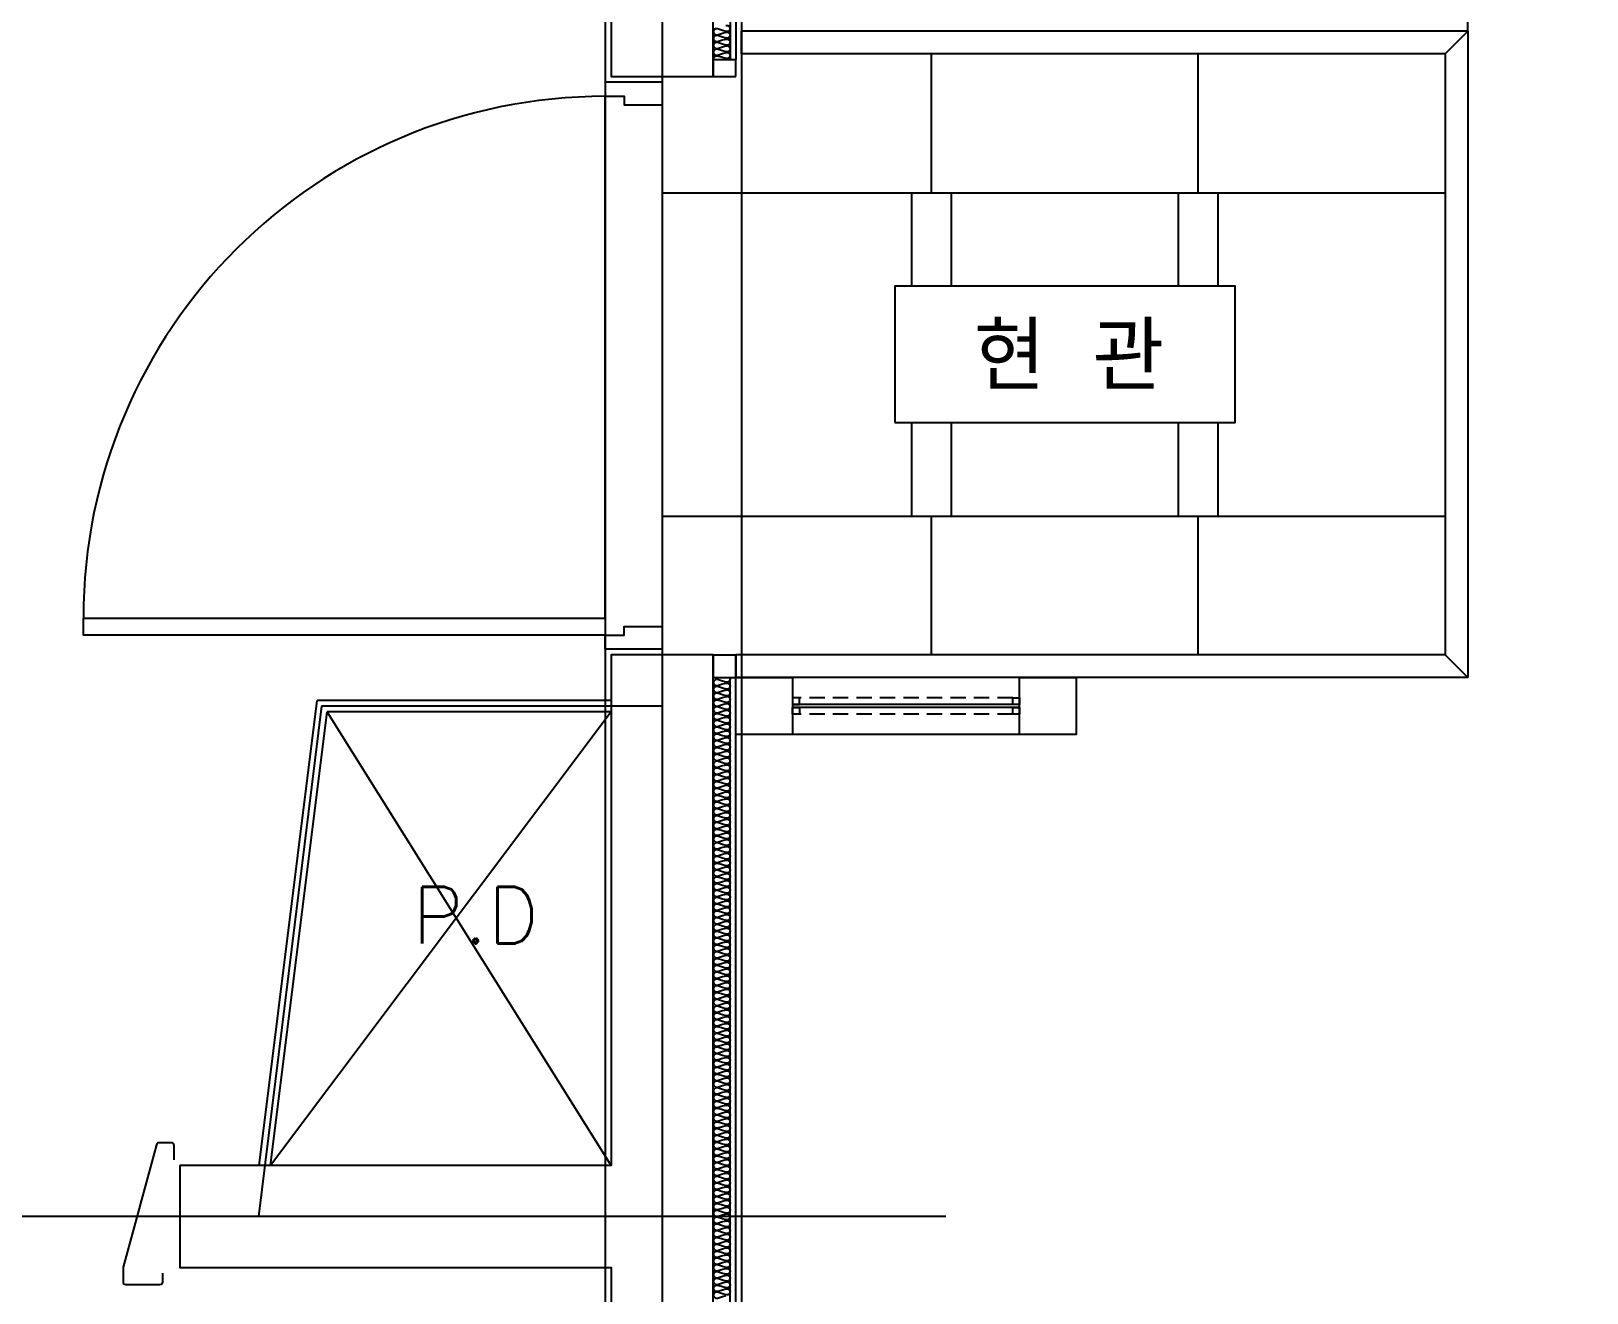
# Model space of a CAD drawing. Extents: x 0 to 40850, y 0 to 28500.
# Drawn here: x 11756 to 14498, y 12462 to 14687 of the extents above; entities that cross this region are included whole.
import ezdxf
from ezdxf.enums import TextEntityAlignment as Align

# ---------------------------------------------------------------- set-up
doc = ezdxf.new("R2010")
doc.units = 0
doc.header["$LTSCALE"] = 60
doc.header["$MEASUREMENT"] = 0
doc.linetypes.add('CEN', pattern=[62, 60, -1, 0, -1])
doc.linetypes.add('HID1', pattern=[2.3, 1.5, -0.8])
for name, color, linetype in [('1', 1, 'CONTINUOUS'), ('2', 2, 'CONTINUOUS'), ('3', 3, 'CONTINUOUS'), ('4', 4, 'CONTINUOUS'), ('7', 7, 'CONTINUOUS'), ('8', 8, 'CONTINUOUS'), ('9', 9, 'CONTINUOUS'), ('CEN', 1, 'CEN'), ('INSUL', 9, 'CONTINUOUS')]:
    doc.layers.add(name, color=color, linetype=linetype)
doc.styles.add('GHS', font='ROMANS', dxfattribs={"bigfont": 'GHS'})
doc.styles.add('HS', font='simplex', dxfattribs={"bigfont": 'ghs'})

msp = doc.modelspace()

# ---------------------------------------------------------------- linework, layer by layer
at = {"layer": '1'}
for p, q in [((13498.3, 13499.5), (13098.3, 13499.5)), ((13498.3, 13494.5), (13098.3, 13494.5))]:
    msp.add_line(p, q, dxfattribs=at)
at = {"layer": '2'}
for p, q in [((12988.3, 14997), (12988.3, 14637)), ((12998.3, 14997), (12998.3, 14637)), ((14288.3, 14687), (14288.3, 14987)), ((12958.3, 14637), (12998.3, 14637)), ((12958.3, 14637), (12958.3, 14607)), ((12998.3, 14607), (12998.3, 14637)), ((12958.3, 14607), (12998.3, 14607)), ((12958.3, 13587), (12998.3, 13587)), ((12958.3, 13587), (12958.3, 13547)), ((12998.3, 13547), (12998.3, 13587)), ((12958.3, 13547), (12998.3, 13547)), ((12988.3, 9777), (12988.3, 13547)), ((12998.3, 9767), (12998.3, 13547))]:
    msp.add_line(p, q, dxfattribs=at)
at = {"layer": '2', "linetype": 'HID1', "ltscale": 0.3}
for p, q in [((13486.3, 13511.5), (13110.3, 13511.5)), ((13486.3, 13482.5), (13110.3, 13482.5))]:
    msp.add_line(p, q, dxfattribs=at)
at = {"layer": '2'}
for points in [[(13278.3, 13997), (13878.3, 13997), (13878.3, 14237), (13278.3, 14237)], [(13098.3, 13511.5), (13098.3, 13499.5), (13110.3, 13499.5), (13110.3, 13511.5)], [(13110.3, 13494.5), (13110.3, 13482.5), (13098.3, 13482.5), (13098.3, 13494.5)], [(13498.3, 13511.5), (13498.3, 13499.5), (13486.3, 13499.5), (13486.3, 13511.5)], [(13498.3, 13494.5), (13498.3, 13482.5), (13486.3, 13482.5), (13486.3, 13494.5)]]:
    msp.add_lwpolyline(points, close=True, dxfattribs=at)
at = {"layer": '4'}
for p, q in [((13008.3, 14647), (13008.3, 14687)), ((14288.3, 14687), (13008.3, 14687)), ((14248.3, 14647), (14288.3, 14687)), ((14288.3, 14687), (14288.3, 13587)), ((14248.3, 14647), (13008.3, 14647)), ((14248.3, 14647), (14248.3, 13587)), ((14288.3, 14647), (14288.3, 13547)), ((12998.3, 13587), (12998.3, 13547)), ((14248.3, 13587), (12998.3, 13587)), ((14248.3, 13587), (14288.3, 13547)), ((14288.3, 13547), (12998.3, 13547)), ((13498.3, 13547), (13098.3, 13547)), ((12158.1, 12687), (12260.2, 13507)), ((12778.3, 13507), (12260.2, 13507)), ((12178.3, 12687), (12278.1, 13487)), ((12778.3, 13487), (12278.1, 13487)), ((13498.3, 13447), (13098.3, 13447))]:
    msp.add_line(p, q, dxfattribs=at)
at = {"layer": '4', "color": 4, "linetype": 'CONTINUOUS'}
for p, q in [((12868.3, 14597), (12868.3, 13597)), ((12768.3, 13652), (12768.3, 14572))]:
    msp.add_line(p, q, dxfattribs=at)
at = {"layer": '4', "color": 4}
for p, q in [((11977.3, 12723.3), (11918.4, 12507.7)), ((12003.3, 12727), (11982.1, 12727)), ((12008.3, 12697), (12008.3, 12722)), ((11918.3, 12506.3), (11918.3, 12482)), ((11923.3, 12477), (11983.3, 12477)), ((11988.3, 12482), (11988.3, 12497))]:
    msp.add_line(p, q, dxfattribs=at)
at = {"layer": '4', "color": 4, "linetype": 'CONTINUOUS'}
for points in [[(12768.3, 14597), (12768.3, 14572), (12801.3, 14572), (12801.3, 14557), (12868.3, 14557)], [(12868.3, 14597), (12768.3, 14597)], [(12768.3, 13597), (12768.3, 13622), (12801.3, 13622), (12801.3, 13637), (12868.3, 13637)], [(12868.3, 13597), (12768.3, 13597)]]:
    msp.add_lwpolyline(points, dxfattribs=at)
msp.add_lwpolyline([(12768.3, 13622), (11848.3, 13622), (11848.3, 13652), (12768.3, 13652)], close=True, dxfattribs=at)
at = {"layer": '4'}
for points in [[(12998.3, 13447), (12998.3, 13547), (13098.3, 13547), (13098.3, 13447)], [(13598.3, 13547), (13598.3, 13447), (13498.3, 13447), (13498.3, 13547)]]:
    msp.add_lwpolyline(points, close=True, dxfattribs=at)
at = {"layer": '4', "color": 4, "linetype": 'CONTINUOUS'}
msp.add_arc((12768.3, 13652), 920, 90, 180, dxfattribs=at)
at = {"layer": '4', "color": 4}
for centre, start, end in [((11982.1, 12722), 90, 164.7449), ((12003.3, 12722), 360, 90), ((11923.3, 12506.3), 164.7449, 180), ((11923.3, 12482), 180, 270), ((11983.3, 12482), 270, 360)]:
    msp.add_arc(centre, 5, start, end, dxfattribs=at)
at = {"layer": '7'}
for points in [[(12948.3, 17522), (12948.3, 17957), (12958.3, 17957), (12958.3, 20487), (12228.3, 20487), (12228.3, 20307), (12778.3, 20307), (12778.3, 14607), (12958.3, 14607), (12958.3, 14997), (14498.3, 14997), (14498.3, 15177), (12958.3, 15177), (12958.3, 17512)], [(12018.3, 12687), (12018.3, 12507), (12778.3, 12507), (12778.3, 9947), (10158.3, 9947), (10158.3, 12507), (10918.3, 12507), (10918.3, 12687), (10158.3, 12687), (10158.3, 13587), (9978.3, 13587), (9978.3, 10402), (9988.3, 10392), (9988.3, 9957), (9978.3, 9957), (9978.3, 9767), (12958.3, 9767), (12958.3, 9957), (12948.3, 9957), (12948.3, 10392), (12958.3, 10402), (12958.3, 13587), (12778.3, 13587), (12778.3, 12687)]]:
    msp.add_lwpolyline(points, close=True, dxfattribs=at)
at = {"layer": '8'}
for p, q in [((12768.3, 22332), (12768.3, 6042)), ((13008.3, 22332), (13008.3, 6042))]:
    msp.add_line(p, q, dxfattribs=at)
at = {"layer": '9'}
for p, q in [((13343.3, 14402), (13343.3, 14647)), ((13813.3, 14402), (13813.3, 14647)), ((12868.3, 14402), (14248.3, 14402)), ((13308.3, 14237), (13308.3, 14402)), ((13378.3, 14237), (13378.3, 14402)), ((13778.3, 14237), (13778.3, 14402)), ((13848.3, 14237), (13848.3, 14402)), ((13308.3, 13832), (13308.3, 13997)), ((13378.3, 13832), (13378.3, 13997)), ((13778.3, 13832), (13778.3, 13997)), ((13848.3, 13832), (13848.3, 13997)), ((12868.3, 13832), (14248.3, 13832)), ((13343.3, 13587), (13343.3, 13832)), ((13813.3, 13587), (13813.3, 13832))]:
    msp.add_line(p, q, dxfattribs=at)
at = {"layer": 'CEN'}
for p, q in [((12868.3, 22332), (12868.3, 6042)), ((12268.3, 13497), (12157.2, 12597)), ((12868.3, 13497), (12268.3, 13497)), ((12778.3, 13487), (12178.3, 12687)), ((12778.3, 12687), (12278.1, 13487)), ((13368.3, 12597), (8868.3, 12597))]:
    msp.add_line(p, q, dxfattribs=at)
at = {"layer": 'INSUL'}
for points in [[(12980.8, 14697), (12984.1, 14697), (12987.1, 14695.2), (12988.3, 14691.9), (12987.1, 14688.6), (12984.1, 14686.5), (12980.8, 14686.5), (12973.3, 14688.8), (12965.8, 14691), (12962.5, 14691), (12959.5, 14689.2), (12958.3, 14685.9), (12959.5, 14682.6), (12962.5, 14680.5), (12965.8, 14680.5), (12973.3, 14682.8), (12980.8, 14685)], [(12980.8, 14685), (12984.1, 14685), (12987.1, 14683.2), (12988.3, 14679.9), (12987.1, 14676.6), (12984.1, 14674.5), (12980.8, 14674.5), (12973.3, 14676.8), (12965.8, 14679), (12962.5, 14679), (12959.5, 14677.2), (12958.3, 14673.9), (12959.5, 14670.6), (12962.5, 14668.5), (12965.8, 14668.5), (12973.3, 14670.8), (12980.8, 14673)], [(12980.8, 14673), (12984.1, 14673), (12987.1, 14671.2), (12988.3, 14667.9), (12987.1, 14664.6), (12984.1, 14662.5), (12980.8, 14662.5), (12973.3, 14664.8), (12965.8, 14667), (12962.5, 14667), (12959.5, 14665.2), (12958.3, 14661.9), (12959.5, 14658.6), (12962.5, 14656.5), (12965.8, 14656.5), (12973.3, 14658.8), (12980.8, 14661)], [(12980.8, 14661), (12984.1, 14661), (12987.1, 14659.2), (12988.3, 14655.9), (12987.1, 14652.6), (12984.1, 14650.5), (12980.8, 14650.5), (12973.3, 14652.8), (12965.8, 14655), (12962.5, 14655), (12959.5, 14653.2), (12958.3, 14649.9), (12959.5, 14646.6), (12962.5, 14644.5), (12965.8, 14644.5), (12973.3, 14646.8), (12980.8, 14649)], [(12980.8, 14649), (12984.1, 14649), (12987.1, 14647.2), (12988.3, 14643.9), (12987.1, 14640.6), (12984.1, 14638.5), (12980.8, 14638.5), (12973.3, 14640.8), (12965.8, 14643), (12962.5, 14643), (12959.5, 14641.2), (12958.3, 14637.9), (12958.6, 14637)], [(12987.3, 13547), (12988.3, 13544.4), (12987.1, 13541.1), (12984.1, 13539), (12980.8, 13539), (12973.3, 13541.3), (12965.8, 13543.5), (12962.5, 13543.5), (12959.5, 13541.7), (12958.3, 13538.4), (12959.5, 13535.1), (12962.5, 13533), (12965.8, 13533), (12973.3, 13535.3), (12980.8, 13537.5)], [(12980.8, 13537.5), (12984.1, 13537.5), (12987.1, 13535.7), (12988.3, 13532.4), (12987.1, 13529.1), (12984.1, 13527), (12980.8, 13527), (12973.3, 13529.3), (12965.8, 13531.5), (12962.5, 13531.5), (12959.5, 13529.7), (12958.3, 13526.4), (12959.5, 13523.1), (12962.5, 13521), (12965.8, 13521), (12973.3, 13523.3), (12980.8, 13525.5)], [(12980.8, 13525.5), (12984.1, 13525.5), (12987.1, 13523.7), (12988.3, 13520.4), (12987.1, 13517.1), (12984.1, 13515), (12980.8, 13515), (12973.3, 13517.3), (12965.8, 13519.5), (12962.5, 13519.5), (12959.5, 13517.7), (12958.3, 13514.4), (12959.5, 13511.1), (12962.5, 13509), (12965.8, 13509), (12973.3, 13511.3), (12980.8, 13513.5)], [(12980.8, 13513.5), (12984.1, 13513.5), (12987.1, 13511.7), (12988.3, 13508.4), (12987.1, 13505.1), (12984.1, 13503), (12980.8, 13503), (12973.3, 13505.3), (12965.8, 13507.5), (12962.5, 13507.5), (12959.5, 13505.7), (12958.3, 13502.4), (12959.5, 13499.1), (12962.5, 13497), (12965.8, 13497), (12973.3, 13499.3), (12980.8, 13501.5)], [(12980.8, 13501.5), (12984.1, 13501.5), (12987.1, 13499.7), (12988.3, 13496.4), (12987.1, 13493.1), (12984.1, 13491), (12980.8, 13491), (12973.3, 13493.3), (12965.8, 13495.5), (12962.5, 13495.5), (12959.5, 13493.7), (12958.3, 13490.4), (12959.5, 13487.1), (12962.5, 13485), (12965.8, 13485), (12973.3, 13487.3), (12980.8, 13489.5)], [(12980.8, 13489.5), (12984.1, 13489.5), (12987.1, 13487.7), (12988.3, 13484.4), (12987.1, 13481.1), (12984.1, 13479), (12980.8, 13479), (12973.3, 13481.3), (12965.8, 13483.5), (12962.5, 13483.5), (12959.5, 13481.7), (12958.3, 13478.4), (12959.5, 13475.1), (12962.5, 13473), (12965.8, 13473), (12973.3, 13475.3), (12980.8, 13477.5)], [(12980.8, 13477.5), (12984.1, 13477.5), (12987.1, 13475.7), (12988.3, 13472.4), (12987.1, 13469.1), (12984.1, 13467), (12980.8, 13467), (12973.3, 13469.3), (12965.8, 13471.5), (12962.5, 13471.5), (12959.5, 13469.7), (12958.3, 13466.4), (12959.5, 13463.1), (12962.5, 13461), (12965.8, 13461), (12973.3, 13463.3), (12980.8, 13465.5)], [(12980.8, 13465.5), (12984.1, 13465.5), (12987.1, 13463.7), (12988.3, 13460.4), (12987.1, 13457.1), (12984.1, 13455), (12980.8, 13455), (12973.3, 13457.3), (12965.8, 13459.5), (12962.5, 13459.5), (12959.5, 13457.7), (12958.3, 13454.4), (12959.5, 13451.1), (12962.5, 13449), (12965.8, 13449), (12973.3, 13451.3), (12980.8, 13453.5)], [(12980.8, 13453.5), (12984.1, 13453.5), (12987.1, 13451.7), (12988.3, 13448.4), (12987.1, 13445.1), (12984.1, 13443), (12980.8, 13443), (12973.3, 13445.3), (12965.8, 13447.5), (12962.5, 13447.5), (12959.5, 13445.7), (12958.3, 13442.4), (12959.5, 13439.1), (12962.5, 13437), (12965.8, 13437), (12973.3, 13439.3), (12980.8, 13441.5)], [(12980.8, 13441.5), (12984.1, 13441.5), (12987.1, 13439.7), (12988.3, 13436.4), (12987.1, 13433.1), (12984.1, 13431), (12980.8, 13431), (12973.3, 13433.3), (12965.8, 13435.5), (12962.5, 13435.5), (12959.5, 13433.7), (12958.3, 13430.4), (12959.5, 13427.1), (12962.5, 13425), (12965.8, 13425), (12973.3, 13427.3), (12980.8, 13429.5)], [(12980.8, 13429.5), (12984.1, 13429.5), (12987.1, 13427.7), (12988.3, 13424.4), (12987.1, 13421.1), (12984.1, 13419), (12980.8, 13419), (12973.3, 13421.3), (12965.8, 13423.5), (12962.5, 13423.5), (12959.5, 13421.7), (12958.3, 13418.4), (12959.5, 13415.1), (12962.5, 13413), (12965.8, 13413), (12973.3, 13415.3), (12980.8, 13417.5)], [(12980.8, 13417.5), (12984.1, 13417.5), (12987.1, 13415.7), (12988.3, 13412.4), (12987.1, 13409.1), (12984.1, 13407), (12980.8, 13407), (12973.3, 13409.3), (12965.8, 13411.5), (12962.5, 13411.5), (12959.5, 13409.7), (12958.3, 13406.4), (12959.5, 13403.1), (12962.5, 13401), (12965.8, 13401), (12973.3, 13403.3), (12980.8, 13405.5)], [(12980.8, 13405.5), (12984.1, 13405.5), (12987.1, 13403.7), (12988.3, 13400.4), (12987.1, 13397.1), (12984.1, 13395), (12980.8, 13395), (12973.3, 13397.3), (12965.8, 13399.5), (12962.5, 13399.5), (12959.5, 13397.7), (12958.3, 13394.4), (12959.5, 13391.1), (12962.5, 13389), (12965.8, 13389), (12973.3, 13391.3), (12980.8, 13393.5)], [(12980.8, 13393.5), (12984.1, 13393.5), (12987.1, 13391.7), (12988.3, 13388.4), (12987.1, 13385.1), (12984.1, 13383), (12980.8, 13383), (12973.3, 13385.3), (12965.8, 13387.5), (12962.5, 13387.5), (12959.5, 13385.7), (12958.3, 13382.4), (12959.5, 13379.1), (12962.5, 13377), (12965.8, 13377), (12973.3, 13379.3), (12980.8, 13381.5)], [(12980.8, 13381.5), (12984.1, 13381.5), (12987.1, 13379.7), (12988.3, 13376.4), (12987.1, 13373.1), (12984.1, 13371), (12980.8, 13371), (12973.3, 13373.3), (12965.8, 13375.5), (12962.5, 13375.5), (12959.5, 13373.7), (12958.3, 13370.4), (12959.5, 13367.1), (12962.5, 13365), (12965.8, 13365), (12973.3, 13367.3), (12980.8, 13369.5)], [(12980.8, 13369.5), (12984.1, 13369.5), (12987.1, 13367.7), (12988.3, 13364.4), (12987.1, 13361.1), (12984.1, 13359), (12980.8, 13359), (12973.3, 13361.3), (12965.8, 13363.5), (12962.5, 13363.5), (12959.5, 13361.7), (12958.3, 13358.4), (12959.5, 13355.1), (12962.5, 13353), (12965.8, 13353), (12973.3, 13355.3), (12980.8, 13357.5)], [(12980.8, 13357.5), (12984.1, 13357.5), (12987.1, 13355.7), (12988.3, 13352.4), (12987.1, 13349.1), (12984.1, 13347), (12980.8, 13347), (12973.3, 13349.3), (12965.8, 13351.5), (12962.5, 13351.5), (12959.5, 13349.7), (12958.3, 13346.4), (12959.5, 13343.1), (12962.5, 13341), (12965.8, 13341), (12973.3, 13343.3), (12980.8, 13345.5)], [(12980.8, 13345.5), (12984.1, 13345.5), (12987.1, 13343.7), (12988.3, 13340.4), (12987.1, 13337.1), (12984.1, 13335), (12980.8, 13335), (12973.3, 13337.3), (12965.8, 13339.5), (12962.5, 13339.5), (12959.5, 13337.7), (12958.3, 13334.4), (12959.5, 13331.1), (12962.5, 13329), (12965.8, 13329), (12973.3, 13331.3), (12980.8, 13333.5)], [(12980.8, 13333.5), (12984.1, 13333.5), (12987.1, 13331.7), (12988.3, 13328.4), (12987.1, 13325.1), (12984.1, 13323), (12980.8, 13323), (12973.3, 13325.3), (12965.8, 13327.5), (12962.5, 13327.5), (12959.5, 13325.7), (12958.3, 13322.4), (12959.5, 13319.1), (12962.5, 13317), (12965.8, 13317), (12973.3, 13319.3), (12980.8, 13321.5)], [(12980.8, 13321.5), (12984.1, 13321.5), (12987.1, 13319.7), (12988.3, 13316.4), (12987.1, 13313.1), (12984.1, 13311), (12980.8, 13311), (12973.3, 13313.3), (12965.8, 13315.5), (12962.5, 13315.5), (12959.5, 13313.7), (12958.3, 13310.4), (12959.5, 13307.1), (12962.5, 13305), (12965.8, 13305), (12973.3, 13307.3), (12980.8, 13309.5)], [(12980.8, 13309.5), (12984.1, 13309.5), (12987.1, 13307.7), (12988.3, 13304.4), (12987.1, 13301.1), (12984.1, 13299), (12980.8, 13299), (12973.3, 13301.3), (12965.8, 13303.5), (12962.5, 13303.5), (12959.5, 13301.7), (12958.3, 13298.4), (12959.5, 13295.1), (12962.5, 13293), (12965.8, 13293), (12973.3, 13295.3), (12980.8, 13297.5)], [(12980.8, 13297.5), (12984.1, 13297.5), (12987.1, 13295.7), (12988.3, 13292.4), (12987.1, 13289.1), (12984.1, 13287), (12980.8, 13287), (12973.3, 13289.3), (12965.8, 13291.5), (12962.5, 13291.5), (12959.5, 13289.7), (12958.3, 13286.4), (12959.5, 13283.1), (12962.5, 13281), (12965.8, 13281), (12973.3, 13283.3), (12980.8, 13285.5)], [(12980.8, 13285.5), (12984.1, 13285.5), (12987.1, 13283.7), (12988.3, 13280.4), (12987.1, 13277.1), (12984.1, 13275), (12980.8, 13275), (12973.3, 13277.3), (12965.8, 13279.5), (12962.5, 13279.5), (12959.5, 13277.7), (12958.3, 13274.4), (12959.5, 13271.1), (12962.5, 13269), (12965.8, 13269), (12973.3, 13271.3), (12980.8, 13273.5)], [(12980.8, 13273.5), (12984.1, 13273.5), (12987.1, 13271.7), (12988.3, 13268.4), (12987.1, 13265.1), (12984.1, 13263), (12980.8, 13263), (12973.3, 13265.3), (12965.8, 13267.5), (12962.5, 13267.5), (12959.5, 13265.7), (12958.3, 13262.4), (12959.5, 13259.1), (12962.5, 13257), (12965.8, 13257), (12973.3, 13259.3), (12980.8, 13261.5)], [(12980.8, 13261.5), (12984.1, 13261.5), (12987.1, 13259.7), (12988.3, 13256.4), (12987.1, 13253.1), (12984.1, 13251), (12980.8, 13251), (12973.3, 13253.3), (12965.8, 13255.5), (12962.5, 13255.5), (12959.5, 13253.7), (12958.3, 13250.4), (12959.5, 13247.1), (12962.5, 13245), (12965.8, 13245), (12973.3, 13247.3), (12980.8, 13249.5)], [(12980.8, 13249.5), (12984.1, 13249.5), (12987.1, 13247.7), (12988.3, 13244.4), (12987.1, 13241.1), (12984.1, 13239), (12980.8, 13239), (12973.3, 13241.3), (12965.8, 13243.5), (12962.5, 13243.5), (12959.5, 13241.7), (12958.3, 13238.4), (12959.5, 13235.1), (12962.5, 13233), (12965.8, 13233), (12973.3, 13235.3), (12980.8, 13237.5)], [(12980.8, 13237.5), (12984.1, 13237.5), (12987.1, 13235.7), (12988.3, 13232.4), (12987.1, 13229.1), (12984.1, 13227), (12980.8, 13227), (12973.3, 13229.3), (12965.8, 13231.5), (12962.5, 13231.5), (12959.5, 13229.7), (12958.3, 13226.4), (12959.5, 13223.1), (12962.5, 13221), (12965.8, 13221), (12973.3, 13223.3), (12980.8, 13225.5)], [(12980.8, 13225.5), (12984.1, 13225.5), (12987.1, 13223.7), (12988.3, 13220.4), (12987.1, 13217.1), (12984.1, 13215), (12980.8, 13215), (12973.3, 13217.3), (12965.8, 13219.5), (12962.5, 13219.5), (12959.5, 13217.7), (12958.3, 13214.4), (12959.5, 13211.1), (12962.5, 13209), (12965.8, 13209), (12973.3, 13211.3), (12980.8, 13213.5)], [(12980.8, 13213.5), (12984.1, 13213.5), (12987.1, 13211.7), (12988.3, 13208.4), (12987.1, 13205.1), (12984.1, 13203), (12980.8, 13203), (12973.3, 13205.3), (12965.8, 13207.5), (12962.5, 13207.5), (12959.5, 13205.7), (12958.3, 13202.4), (12959.5, 13199.1), (12962.5, 13197), (12965.8, 13197), (12973.3, 13199.3), (12980.8, 13201.5)], [(12980.8, 13201.5), (12984.1, 13201.5), (12987.1, 13199.7), (12988.3, 13196.4), (12987.1, 13193.1), (12984.1, 13191), (12980.8, 13191), (12973.3, 13193.3), (12965.8, 13195.5), (12962.5, 13195.5), (12959.5, 13193.7), (12958.3, 13190.4), (12959.5, 13187.1), (12962.5, 13185), (12965.8, 13185), (12973.3, 13187.3), (12980.8, 13189.5)], [(12980.8, 13189.5), (12984.1, 13189.5), (12987.1, 13187.7), (12988.3, 13184.4), (12987.1, 13181.1), (12984.1, 13179), (12980.8, 13179), (12973.3, 13181.3), (12965.8, 13183.5), (12962.5, 13183.5), (12959.5, 13181.7), (12958.3, 13178.4), (12959.5, 13175.1), (12962.5, 13173), (12965.8, 13173), (12973.3, 13175.3), (12980.8, 13177.5)], [(12980.8, 13177.5), (12984.1, 13177.5), (12987.1, 13175.7), (12988.3, 13172.4), (12987.1, 13169.1), (12984.1, 13167), (12980.8, 13167), (12973.3, 13169.3), (12965.8, 13171.5), (12962.5, 13171.5), (12959.5, 13169.7), (12958.3, 13166.4), (12959.5, 13163.1), (12962.5, 13161), (12965.8, 13161), (12973.3, 13163.3), (12980.8, 13165.5)], [(12980.8, 13165.5), (12984.1, 13165.5), (12987.1, 13163.7), (12988.3, 13160.4), (12987.1, 13157.1), (12984.1, 13155), (12980.8, 13155), (12973.3, 13157.3), (12965.8, 13159.5), (12962.5, 13159.5), (12959.5, 13157.7), (12958.3, 13154.4), (12959.5, 13151.1), (12962.5, 13149), (12965.8, 13149), (12973.3, 13151.3), (12980.8, 13153.5)], [(12980.8, 13153.5), (12984.1, 13153.5), (12987.1, 13151.7), (12988.3, 13148.4), (12987.1, 13145.1), (12984.1, 13143), (12980.8, 13143), (12973.3, 13145.3), (12965.8, 13147.5), (12962.5, 13147.5), (12959.5, 13145.7), (12958.3, 13142.4), (12959.5, 13139.1), (12962.5, 13137), (12965.8, 13137), (12973.3, 13139.3), (12980.8, 13141.5)], [(12980.8, 13141.5), (12984.1, 13141.5), (12987.1, 13139.7), (12988.3, 13136.4), (12987.1, 13133.1), (12984.1, 13131), (12980.8, 13131), (12973.3, 13133.3), (12965.8, 13135.5), (12962.5, 13135.5), (12959.5, 13133.7), (12958.3, 13130.4), (12959.5, 13127.1), (12962.5, 13125), (12965.8, 13125), (12973.3, 13127.3), (12980.8, 13129.5)], [(12980.8, 13129.5), (12984.1, 13129.5), (12987.1, 13127.7), (12988.3, 13124.4), (12987.1, 13121.1), (12984.1, 13119), (12980.8, 13119), (12973.3, 13121.3), (12965.8, 13123.5), (12962.5, 13123.5), (12959.5, 13121.7), (12958.3, 13118.4), (12959.5, 13115.1), (12962.5, 13113), (12965.8, 13113), (12973.3, 13115.3), (12980.8, 13117.5)], [(12980.8, 13117.5), (12984.1, 13117.5), (12987.1, 13115.7), (12988.3, 13112.4), (12987.1, 13109.1), (12984.1, 13107), (12980.8, 13107), (12973.3, 13109.3), (12965.8, 13111.5), (12962.5, 13111.5), (12959.5, 13109.7), (12958.3, 13106.4), (12959.5, 13103.1), (12962.5, 13101), (12965.8, 13101), (12973.3, 13103.3), (12980.8, 13105.5)], [(12980.8, 13105.5), (12984.1, 13105.5), (12987.1, 13103.7), (12988.3, 13100.4), (12987.1, 13097.1), (12984.1, 13095), (12980.8, 13095), (12973.3, 13097.3), (12965.8, 13099.5), (12962.5, 13099.5), (12959.5, 13097.7), (12958.3, 13094.4), (12959.5, 13091.1), (12962.5, 13089), (12965.8, 13089), (12973.3, 13091.3), (12980.8, 13093.5)], [(12980.8, 13093.5), (12984.1, 13093.5), (12987.1, 13091.7), (12988.3, 13088.4), (12987.1, 13085.1), (12984.1, 13083), (12980.8, 13083), (12973.3, 13085.3), (12965.8, 13087.5), (12962.5, 13087.5), (12959.5, 13085.7), (12958.3, 13082.4), (12959.5, 13079.1), (12962.5, 13077), (12965.8, 13077), (12973.3, 13079.3), (12980.8, 13081.5)], [(12980.8, 13081.5), (12984.1, 13081.5), (12987.1, 13079.7), (12988.3, 13076.4), (12987.1, 13073.1), (12984.1, 13071), (12980.8, 13071), (12973.3, 13073.3), (12965.8, 13075.5), (12962.5, 13075.5), (12959.5, 13073.7), (12958.3, 13070.4), (12959.5, 13067.1), (12962.5, 13065), (12965.8, 13065), (12973.3, 13067.3), (12980.8, 13069.5)], [(12980.8, 13069.5), (12984.1, 13069.5), (12987.1, 13067.7), (12988.3, 13064.4), (12987.1, 13061.1), (12984.1, 13059), (12980.8, 13059), (12973.3, 13061.3), (12965.8, 13063.5), (12962.5, 13063.5), (12959.5, 13061.7), (12958.3, 13058.4), (12959.5, 13055.1), (12962.5, 13053), (12965.8, 13053), (12973.3, 13055.3), (12980.8, 13057.5)], [(12980.8, 13057.5), (12984.1, 13057.5), (12987.1, 13055.7), (12988.3, 13052.4), (12987.1, 13049.1), (12984.1, 13047), (12980.8, 13047), (12973.3, 13049.3), (12965.8, 13051.5), (12962.5, 13051.5), (12959.5, 13049.7), (12958.3, 13046.4), (12959.5, 13043.1), (12962.5, 13041), (12965.8, 13041), (12973.3, 13043.3), (12980.8, 13045.5)], [(12980.8, 13045.5), (12984.1, 13045.5), (12987.1, 13043.7), (12988.3, 13040.4), (12987.1, 13037.1), (12984.1, 13035), (12980.8, 13035), (12973.3, 13037.3), (12965.8, 13039.5), (12962.5, 13039.5), (12959.5, 13037.7), (12958.3, 13034.4), (12959.5, 13031.1), (12962.5, 13029), (12965.8, 13029), (12973.3, 13031.3), (12980.8, 13033.5)], [(12980.8, 13033.5), (12984.1, 13033.5), (12987.1, 13031.7), (12988.3, 13028.4), (12987.1, 13025.1), (12984.1, 13023), (12980.8, 13023), (12973.3, 13025.3), (12965.8, 13027.5), (12962.5, 13027.5), (12959.5, 13025.7), (12958.3, 13022.4), (12959.5, 13019.1), (12962.5, 13017), (12965.8, 13017), (12973.3, 13019.3), (12980.8, 13021.5)], [(12980.8, 13021.5), (12984.1, 13021.5), (12987.1, 13019.7), (12988.3, 13016.4), (12987.1, 13013.1), (12984.1, 13011), (12980.8, 13011), (12973.3, 13013.3), (12965.8, 13015.5), (12962.5, 13015.5), (12959.5, 13013.7), (12958.3, 13010.4), (12959.5, 13007.1), (12962.5, 13005), (12965.8, 13005), (12973.3, 13007.3), (12980.8, 13009.5)], [(12980.8, 13009.5), (12984.1, 13009.5), (12987.1, 13007.7), (12988.3, 13004.4), (12987.1, 13001.1), (12984.1, 12999), (12980.8, 12999), (12973.3, 13001.3), (12965.8, 13003.5), (12962.5, 13003.5), (12959.5, 13001.7), (12958.3, 12998.4), (12959.5, 12995.1), (12962.5, 12993), (12965.8, 12993), (12973.3, 12995.3), (12980.8, 12997.5)], [(12980.8, 12997.5), (12984.1, 12997.5), (12987.1, 12995.7), (12988.3, 12992.4), (12987.1, 12989.1), (12984.1, 12987), (12980.8, 12987), (12973.3, 12989.3), (12965.8, 12991.5), (12962.5, 12991.5), (12959.5, 12989.7), (12958.3, 12986.4), (12959.5, 12983.1), (12962.5, 12981), (12965.8, 12981), (12973.3, 12983.3), (12980.8, 12985.5)], [(12980.8, 12985.5), (12984.1, 12985.5), (12987.1, 12983.7), (12988.3, 12980.4), (12987.1, 12977.1), (12984.1, 12975), (12980.8, 12975), (12973.3, 12977.3), (12965.8, 12979.5), (12962.5, 12979.5), (12959.5, 12977.7), (12958.3, 12974.4), (12959.5, 12971.1), (12962.5, 12969), (12965.8, 12969), (12973.3, 12971.3), (12980.8, 12973.5)], [(12980.8, 12973.5), (12984.1, 12973.5), (12987.1, 12971.7), (12988.3, 12968.4), (12987.1, 12965.1), (12984.1, 12963), (12980.8, 12963), (12973.3, 12965.3), (12965.8, 12967.5), (12962.5, 12967.5), (12959.5, 12965.7), (12958.3, 12962.4), (12959.5, 12959.1), (12962.5, 12957), (12965.8, 12957), (12973.3, 12959.3), (12980.8, 12961.5)], [(12980.8, 12961.5), (12984.1, 12961.5), (12987.1, 12959.7), (12988.3, 12956.4), (12987.1, 12953.1), (12984.1, 12951), (12980.8, 12951), (12973.3, 12953.3), (12965.8, 12955.5), (12962.5, 12955.5), (12959.5, 12953.7), (12958.3, 12950.4), (12959.5, 12947.1), (12962.5, 12945), (12965.8, 12945), (12973.3, 12947.3), (12980.8, 12949.5)], [(12980.8, 12949.5), (12984.1, 12949.5), (12987.1, 12947.7), (12988.3, 12944.4), (12987.1, 12941.1), (12984.1, 12939), (12980.8, 12939), (12973.3, 12941.3), (12965.8, 12943.5), (12962.5, 12943.5), (12959.5, 12941.7), (12958.3, 12938.4), (12959.5, 12935.1), (12962.5, 12933), (12965.8, 12933), (12973.3, 12935.3), (12980.8, 12937.5)], [(12980.8, 12937.5), (12984.1, 12937.5), (12987.1, 12935.7), (12988.3, 12932.4), (12987.1, 12929.1), (12984.1, 12927), (12980.8, 12927), (12973.3, 12929.3), (12965.8, 12931.5), (12962.5, 12931.5), (12959.5, 12929.7), (12958.3, 12926.4), (12959.5, 12923.1), (12962.5, 12921), (12965.8, 12921), (12973.3, 12923.3), (12980.8, 12925.5)], [(12980.8, 12925.5), (12984.1, 12925.5), (12987.1, 12923.7), (12988.3, 12920.4), (12987.1, 12917.1), (12984.1, 12915), (12980.8, 12915), (12973.3, 12917.3), (12965.8, 12919.5), (12962.5, 12919.5), (12959.5, 12917.7), (12958.3, 12914.4), (12959.5, 12911.1), (12962.5, 12909), (12965.8, 12909), (12973.3, 12911.3), (12980.8, 12913.5)], [(12980.8, 12913.5), (12984.1, 12913.5), (12987.1, 12911.7), (12988.3, 12908.4), (12987.1, 12905.1), (12984.1, 12903), (12980.8, 12903), (12973.3, 12905.3), (12965.8, 12907.5), (12962.5, 12907.5), (12959.5, 12905.7), (12958.3, 12902.4), (12959.5, 12899.1), (12962.5, 12897), (12965.8, 12897), (12973.3, 12899.3), (12980.8, 12901.5)], [(12980.8, 12901.5), (12984.1, 12901.5), (12987.1, 12899.7), (12988.3, 12896.4), (12987.1, 12893.1), (12984.1, 12891), (12980.8, 12891), (12973.3, 12893.3), (12965.8, 12895.5), (12962.5, 12895.5), (12959.5, 12893.7), (12958.3, 12890.4), (12959.5, 12887.1), (12962.5, 12885), (12965.8, 12885), (12973.3, 12887.3), (12980.8, 12889.5)], [(12980.8, 12889.5), (12984.1, 12889.5), (12987.1, 12887.7), (12988.3, 12884.4), (12987.1, 12881.1), (12984.1, 12879), (12980.8, 12879), (12973.3, 12881.3), (12965.8, 12883.5), (12962.5, 12883.5), (12959.5, 12881.7), (12958.3, 12878.4), (12959.5, 12875.1), (12962.5, 12873), (12965.8, 12873), (12973.3, 12875.3), (12980.8, 12877.5)], [(12980.8, 12877.5), (12984.1, 12877.5), (12987.1, 12875.7), (12988.3, 12872.4), (12987.1, 12869.1), (12984.1, 12867), (12980.8, 12867), (12973.3, 12869.3), (12965.8, 12871.5), (12962.5, 12871.5), (12959.5, 12869.7), (12958.3, 12866.4), (12959.5, 12863.1), (12962.5, 12861), (12965.8, 12861), (12973.3, 12863.3), (12980.8, 12865.5)], [(12980.8, 12865.5), (12984.1, 12865.5), (12987.1, 12863.7), (12988.3, 12860.4), (12987.1, 12857.1), (12984.1, 12855), (12980.8, 12855), (12973.3, 12857.3), (12965.8, 12859.5), (12962.5, 12859.5), (12959.5, 12857.7), (12958.3, 12854.4), (12959.5, 12851.1), (12962.5, 12849), (12965.8, 12849), (12973.3, 12851.3), (12980.8, 12853.5)], [(12980.8, 12853.5), (12984.1, 12853.5), (12987.1, 12851.7), (12988.3, 12848.4), (12987.1, 12845.1), (12984.1, 12843), (12980.8, 12843), (12973.3, 12845.3), (12965.8, 12847.5), (12962.5, 12847.5), (12959.5, 12845.7), (12958.3, 12842.4), (12959.5, 12839.1), (12962.5, 12837), (12965.8, 12837), (12973.3, 12839.3), (12980.8, 12841.5)], [(12980.8, 12841.5), (12984.1, 12841.5), (12987.1, 12839.7), (12988.3, 12836.4), (12987.1, 12833.1), (12984.1, 12831), (12980.8, 12831), (12973.3, 12833.3), (12965.8, 12835.5), (12962.5, 12835.5), (12959.5, 12833.7), (12958.3, 12830.4), (12959.5, 12827.1), (12962.5, 12825), (12965.8, 12825), (12973.3, 12827.3), (12980.8, 12829.5)], [(12980.8, 12829.5), (12984.1, 12829.5), (12987.1, 12827.7), (12988.3, 12824.4), (12987.1, 12821.1), (12984.1, 12819), (12980.8, 12819), (12973.3, 12821.3), (12965.8, 12823.5), (12962.5, 12823.5), (12959.5, 12821.7), (12958.3, 12818.4), (12959.5, 12815.1), (12962.5, 12813), (12965.8, 12813), (12973.3, 12815.3), (12980.8, 12817.5)], [(12980.8, 12817.5), (12984.1, 12817.5), (12987.1, 12815.7), (12988.3, 12812.4), (12987.1, 12809.1), (12984.1, 12807), (12980.8, 12807), (12973.3, 12809.3), (12965.8, 12811.5), (12962.5, 12811.5), (12959.5, 12809.7), (12958.3, 12806.4), (12959.5, 12803.1), (12962.5, 12801), (12965.8, 12801), (12973.3, 12803.3), (12980.8, 12805.5)], [(12980.8, 12805.5), (12984.1, 12805.5), (12987.1, 12803.7), (12988.3, 12800.4), (12987.1, 12797.1), (12984.1, 12795), (12980.8, 12795), (12973.3, 12797.3), (12965.8, 12799.5), (12962.5, 12799.5), (12959.5, 12797.7), (12958.3, 12794.4), (12959.5, 12791.1), (12962.5, 12789), (12965.8, 12789), (12973.3, 12791.3), (12980.8, 12793.5)], [(12980.8, 12793.5), (12984.1, 12793.5), (12987.1, 12791.7), (12988.3, 12788.4), (12987.1, 12785.1), (12984.1, 12783), (12980.8, 12783), (12973.3, 12785.3), (12965.8, 12787.5), (12962.5, 12787.5), (12959.5, 12785.7), (12958.3, 12782.4), (12959.5, 12779.1), (12962.5, 12777), (12965.8, 12777), (12973.3, 12779.3), (12980.8, 12781.5)], [(12980.8, 12781.5), (12984.1, 12781.5), (12987.1, 12779.7), (12988.3, 12776.4), (12987.1, 12773.1), (12984.1, 12771), (12980.8, 12771), (12973.3, 12773.3), (12965.8, 12775.5), (12962.5, 12775.5), (12959.5, 12773.7), (12958.3, 12770.4), (12959.5, 12767.1), (12962.5, 12765), (12965.8, 12765), (12973.3, 12767.3), (12980.8, 12769.5)], [(12980.8, 12769.5), (12984.1, 12769.5), (12987.1, 12767.7), (12988.3, 12764.4), (12987.1, 12761.1), (12984.1, 12759), (12980.8, 12759), (12973.3, 12761.3), (12965.8, 12763.5), (12962.5, 12763.5), (12959.5, 12761.7), (12958.3, 12758.4), (12959.5, 12755.1), (12962.5, 12753), (12965.8, 12753), (12973.3, 12755.3), (12980.8, 12757.5)], [(12980.8, 12757.5), (12984.1, 12757.5), (12987.1, 12755.7), (12988.3, 12752.4), (12987.1, 12749.1), (12984.1, 12747), (12980.8, 12747), (12973.3, 12749.3), (12965.8, 12751.5), (12962.5, 12751.5), (12959.5, 12749.7), (12958.3, 12746.4), (12959.5, 12743.1), (12962.5, 12741), (12965.8, 12741), (12973.3, 12743.3), (12980.8, 12745.5)], [(12980.8, 12745.5), (12984.1, 12745.5), (12987.1, 12743.7), (12988.3, 12740.4), (12987.1, 12737.1), (12984.1, 12735), (12980.8, 12735), (12973.3, 12737.3), (12965.8, 12739.5), (12962.5, 12739.5), (12959.5, 12737.7), (12958.3, 12734.4), (12959.5, 12731.1), (12962.5, 12729), (12965.8, 12729), (12973.3, 12731.3), (12980.8, 12733.5)], [(12980.8, 12733.5), (12984.1, 12733.5), (12987.1, 12731.7), (12988.3, 12728.4), (12987.1, 12725.1), (12984.1, 12723), (12980.8, 12723), (12973.3, 12725.3), (12965.8, 12727.5), (12962.5, 12727.5), (12959.5, 12725.7), (12958.3, 12722.4), (12959.5, 12719.1), (12962.5, 12717), (12965.8, 12717), (12973.3, 12719.3), (12980.8, 12721.5)], [(12980.8, 12721.5), (12984.1, 12721.5), (12987.1, 12719.7), (12988.3, 12716.4), (12987.1, 12713.1), (12984.1, 12711), (12980.8, 12711), (12973.3, 12713.3), (12965.8, 12715.5), (12962.5, 12715.5), (12959.5, 12713.7), (12958.3, 12710.4), (12959.5, 12707.1), (12962.5, 12705), (12965.8, 12705), (12973.3, 12707.3), (12980.8, 12709.5)], [(12980.8, 12709.5), (12984.1, 12709.5), (12987.1, 12707.7), (12988.3, 12704.4), (12987.1, 12701.1), (12984.1, 12699), (12980.8, 12699), (12973.3, 12701.3), (12965.8, 12703.5), (12962.5, 12703.5), (12959.5, 12701.7), (12958.3, 12698.4), (12959.5, 12695.1), (12962.5, 12693), (12965.8, 12693), (12973.3, 12695.3), (12980.8, 12697.5)], [(12980.8, 12697.5), (12984.1, 12697.5), (12987.1, 12695.7), (12988.3, 12692.4), (12987.1, 12689.1), (12984.1, 12687), (12980.8, 12687), (12973.3, 12689.3), (12965.8, 12691.5), (12962.5, 12691.5), (12959.5, 12689.7), (12958.3, 12686.4), (12959.5, 12683.1), (12962.5, 12681), (12965.8, 12681), (12973.3, 12683.3), (12980.8, 12685.5)], [(12980.8, 12685.5), (12984.1, 12685.5), (12987.1, 12683.7), (12988.3, 12680.4), (12987.1, 12677.1), (12984.1, 12675), (12980.8, 12675), (12973.3, 12677.3), (12965.8, 12679.5), (12962.5, 12679.5), (12959.5, 12677.7), (12958.3, 12674.4), (12959.5, 12671.1), (12962.5, 12669), (12965.8, 12669), (12973.3, 12671.3), (12980.8, 12673.5)], [(12980.8, 12673.5), (12984.1, 12673.5), (12987.1, 12671.7), (12988.3, 12668.4), (12987.1, 12665.1), (12984.1, 12663), (12980.8, 12663), (12973.3, 12665.3), (12965.8, 12667.5), (12962.5, 12667.5), (12959.5, 12665.7), (12958.3, 12662.4), (12959.5, 12659.1), (12962.5, 12657), (12965.8, 12657), (12973.3, 12659.3), (12980.8, 12661.5)], [(12980.8, 12661.5), (12984.1, 12661.5), (12987.1, 12659.7), (12988.3, 12656.4), (12987.1, 12653.1), (12984.1, 12651), (12980.8, 12651), (12973.3, 12653.3), (12965.8, 12655.5), (12962.5, 12655.5), (12959.5, 12653.7), (12958.3, 12650.4), (12959.5, 12647.1), (12962.5, 12645), (12965.8, 12645), (12973.3, 12647.3), (12980.8, 12649.5)], [(12980.8, 12649.5), (12984.1, 12649.5), (12987.1, 12647.7), (12988.3, 12644.4), (12987.1, 12641.1), (12984.1, 12639), (12980.8, 12639), (12973.3, 12641.3), (12965.8, 12643.5), (12962.5, 12643.5), (12959.5, 12641.7), (12958.3, 12638.4), (12959.5, 12635.1), (12962.5, 12633), (12965.8, 12633), (12973.3, 12635.3), (12980.8, 12637.5)], [(12980.8, 12637.5), (12984.1, 12637.5), (12987.1, 12635.7), (12988.3, 12632.4), (12987.1, 12629.1), (12984.1, 12627), (12980.8, 12627), (12973.3, 12629.3), (12965.8, 12631.5), (12962.5, 12631.5), (12959.5, 12629.7), (12958.3, 12626.4), (12959.5, 12623.1), (12962.5, 12621), (12965.8, 12621), (12973.3, 12623.3), (12980.8, 12625.5)], [(12980.8, 12625.5), (12984.1, 12625.5), (12987.1, 12623.7), (12988.3, 12620.4), (12987.1, 12617.1), (12984.1, 12615), (12980.8, 12615), (12973.3, 12617.3), (12965.8, 12619.5), (12962.5, 12619.5), (12959.5, 12617.7), (12958.3, 12614.4), (12959.5, 12611.1), (12962.5, 12609), (12965.8, 12609), (12973.3, 12611.3), (12980.8, 12613.5)], [(12980.8, 12613.5), (12984.1, 12613.5), (12987.1, 12611.7), (12988.3, 12608.4), (12987.1, 12605.1), (12984.1, 12603), (12980.8, 12603), (12973.3, 12605.3), (12965.8, 12607.5), (12962.5, 12607.5), (12959.5, 12605.7), (12958.3, 12602.4), (12959.5, 12599.1), (12962.5, 12597), (12965.8, 12597), (12973.3, 12599.3), (12980.8, 12601.5)], [(12980.8, 12601.5), (12984.1, 12601.5), (12987.1, 12599.7), (12988.3, 12596.4), (12987.1, 12593.1), (12984.1, 12591), (12980.8, 12591), (12973.3, 12593.3), (12965.8, 12595.5), (12962.5, 12595.5), (12959.5, 12593.7), (12958.3, 12590.4), (12959.5, 12587.1), (12962.5, 12585), (12965.8, 12585), (12973.3, 12587.3), (12980.8, 12589.5)], [(12980.8, 12589.5), (12984.1, 12589.5), (12987.1, 12587.7), (12988.3, 12584.4), (12987.1, 12581.1), (12984.1, 12579), (12980.8, 12579), (12973.3, 12581.3), (12965.8, 12583.5), (12962.5, 12583.5), (12959.5, 12581.7), (12958.3, 12578.4), (12959.5, 12575.1), (12962.5, 12573), (12965.8, 12573), (12973.3, 12575.3), (12980.8, 12577.5)], [(12980.8, 12577.5), (12984.1, 12577.5), (12987.1, 12575.7), (12988.3, 12572.4), (12987.1, 12569.1), (12984.1, 12567), (12980.8, 12567), (12973.3, 12569.3), (12965.8, 12571.5), (12962.5, 12571.5), (12959.5, 12569.7), (12958.3, 12566.4), (12959.5, 12563.1), (12962.5, 12561), (12965.8, 12561), (12973.3, 12563.3), (12980.8, 12565.5)], [(12980.8, 12565.5), (12984.1, 12565.5), (12987.1, 12563.7), (12988.3, 12560.4), (12987.1, 12557.1), (12984.1, 12555), (12980.8, 12555), (12973.3, 12557.3), (12965.8, 12559.5), (12962.5, 12559.5), (12959.5, 12557.7), (12958.3, 12554.4), (12959.5, 12551.1), (12962.5, 12549), (12965.8, 12549), (12973.3, 12551.3), (12980.8, 12553.5)], [(12980.8, 12553.5), (12984.1, 12553.5), (12987.1, 12551.7), (12988.3, 12548.4), (12987.1, 12545.1), (12984.1, 12543), (12980.8, 12543), (12973.3, 12545.3), (12965.8, 12547.5), (12962.5, 12547.5), (12959.5, 12545.7), (12958.3, 12542.4), (12959.5, 12539.1), (12962.5, 12537), (12965.8, 12537), (12973.3, 12539.3), (12980.8, 12541.5)], [(12980.8, 12541.5), (12984.1, 12541.5), (12987.1, 12539.7), (12988.3, 12536.4), (12987.1, 12533.1), (12984.1, 12531), (12980.8, 12531), (12973.3, 12533.3), (12965.8, 12535.5), (12962.5, 12535.5), (12959.5, 12533.7), (12958.3, 12530.4), (12959.5, 12527.1), (12962.5, 12525), (12965.8, 12525), (12973.3, 12527.3), (12980.8, 12529.5)], [(12980.8, 12529.5), (12984.1, 12529.5), (12987.1, 12527.7), (12988.3, 12524.4), (12987.1, 12521.1), (12984.1, 12519), (12980.8, 12519), (12973.3, 12521.3), (12965.8, 12523.5), (12962.5, 12523.5), (12959.5, 12521.7), (12958.3, 12518.4), (12959.5, 12515.1), (12962.5, 12513), (12965.8, 12513), (12973.3, 12515.3), (12980.8, 12517.5)], [(12980.8, 12517.5), (12984.1, 12517.5), (12987.1, 12515.7), (12988.3, 12512.4), (12987.1, 12509.1), (12984.1, 12507), (12980.8, 12507), (12973.3, 12509.3), (12965.8, 12511.5), (12962.5, 12511.5), (12959.5, 12509.7), (12958.3, 12506.4), (12959.5, 12503.1), (12962.5, 12501), (12965.8, 12501), (12973.3, 12503.3), (12980.8, 12505.5)], [(12980.8, 12505.5), (12984.1, 12505.5), (12987.1, 12503.7), (12988.3, 12500.4), (12987.1, 12497.1), (12984.1, 12495), (12980.8, 12495), (12973.3, 12497.3), (12965.8, 12499.5), (12962.5, 12499.5), (12959.5, 12497.7), (12958.3, 12494.4), (12959.5, 12491.1), (12962.5, 12489), (12965.8, 12489), (12973.3, 12491.3), (12980.8, 12493.5)], [(12980.8, 12493.5), (12984.1, 12493.5), (12987.1, 12491.7), (12988.3, 12488.4), (12987.1, 12485.1), (12984.1, 12483), (12980.8, 12483), (12973.3, 12485.3), (12965.8, 12487.5), (12962.5, 12487.5), (12959.5, 12485.7), (12958.3, 12482.4), (12959.5, 12479.1), (12962.5, 12477), (12965.8, 12477), (12973.3, 12479.3), (12980.8, 12481.5)], [(12980.8, 12481.5), (12984.1, 12481.5), (12987.1, 12479.7), (12988.3, 12476.4), (12987.1, 12473.1), (12984.1, 12471), (12980.8, 12471), (12973.3, 12473.3), (12965.8, 12475.5), (12962.5, 12475.5), (12959.5, 12473.7), (12958.3, 12470.4), (12959.5, 12467.1), (12962.5, 12465), (12965.8, 12465), (12973.3, 12467.3), (12980.8, 12469.5)], [(12980.8, 12469.5), (12984.1, 12469.5), (12987.1, 12467.7), (12988.3, 12464.4), (12987.1, 12461.1), (12984.1, 12459), (12980.8, 12459), (12973.3, 12461.3), (12965.8, 12463.5), (12962.5, 12463.5), (12959.5, 12461.7), (12958.3, 12458.4), (12959.5, 12455.1), (12962.5, 12453), (12965.8, 12453), (12973.3, 12455.3), (12980.8, 12457.5)]]:
    msp.add_lwpolyline(points, dxfattribs=at)

# ---------------------------------------------------------------- texts
at = {"layer": '3', "style": 'GHS'}
msp.add_text('현 관', height=120, dxfattribs=at).set_placement((13585.5, 14118.4), align=Align.MIDDLE)
at = {"layer": '3', "style": 'HS'}
msp.add_text('P.D', height=100, rotation=360, dxfattribs=at).set_placement((12428.4, 13078))

doc.saveas('drawing.dxf')
